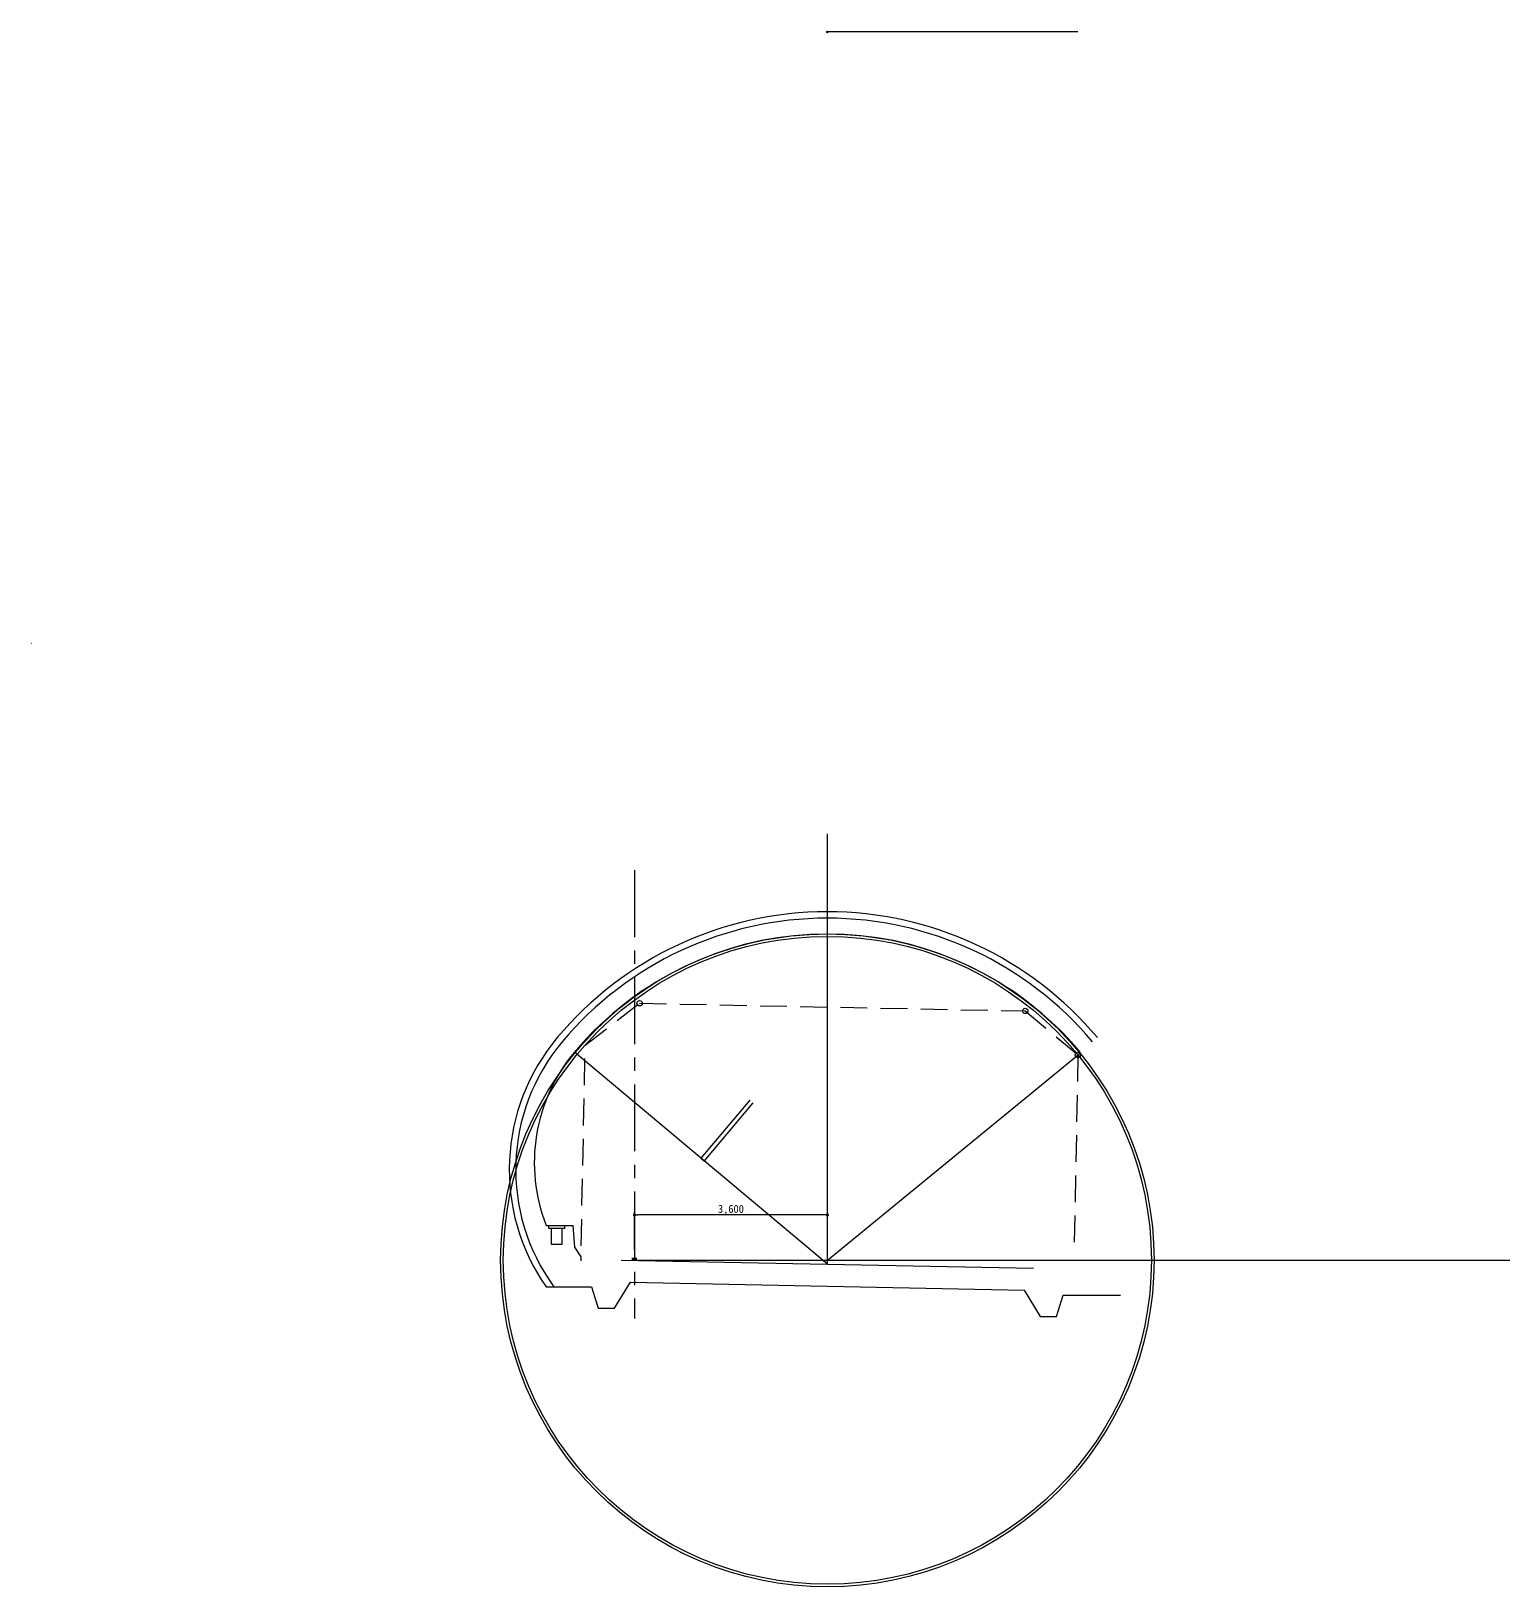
# Model space of a CAD drawing. Header units: millimetres. Extents: x -69382 to 174843, y -46375 to 101648.
# Drawn here: x 106963 to 134455, y -37942 to -8893 of the extents above; entities that cross this region are included whole.
import ezdxf

# ---------------------------------------------------------------- set-up
doc = ezdxf.new("R2010")
doc.units = ezdxf.units.MM
doc.header["$LTSCALE"] = 1000
doc.linetypes.add('A-CENTR01', pattern=[2, 1.25, -0.25, 0.25, -0.25])
doc.linetypes.add('A-DASHD01', pattern=[0.75, 0.5, -0.25])
for name, color, linetype in [('-길작업', 255, 'Continuous'), ('CS-CNTL', 1, 'A-CENTR01'), ('CS-CONC-MAJR', 4, 'Continuous'), ('CS-DIML', 1, 'Continuous'), ('CS-EXCV', 3, 'A-DIGLN01'), ('CS-HIDL', 2, 'A-DASHD01'), ('CS-SYMB', 3, 'Continuous'), ('DIM1', 1, 'Continuous')]:
    doc.layers.add(name, color=color, linetype=linetype)
doc.styles.get("Standard").update_dxf_attribs({"font": 'txt.shx', "bigfont": 'whgtxt.shx'})
doc.styles.add('WGTXT', font='DotumChe.ttf')
doc.linetypes.add('A-DIGLN01', pattern='A,0.9,-0.2,[19,kscals.shx,S=0.1,R=180,X=0,Y=0],0.9', length=2)
doc.dimstyles.get("Standard").update_dxf_attribs({"dimtxt": 0.18, "dimasz": 0.18, "dimexe": 0.18, "dimexo": 0.0625, "dimgap": 0.09, "dimtad": 0, "dimtih": 1, "dimtoh": 1, "dimdec": 4, "dimzin": 0, "dimdsep": 46, "dimtxsty": 'Standard', "dimcen": 0.09, "dimadec": 0, "dimazin": 0, "dimtfac": 1, "dimtdec": 4, "dimtofl": 0, "dimtmove": 0, "dimatfit": 3, "dimfxl": 1, "dimtolj": 1, "dimtzin": 0, "dimarcsym": 0})

# ---------------------------------------------------------------- blocks, each defined once
blk = doc.blocks.new('_Dot')
at = {"layer": 'DIM1'}
blk.add_line((0, 0), (-1, 0), dxfattribs=at)
at = {"layer": 'DIM1', "const_width": 0.5}
blk.add_lwpolyline([(-0.25, 0, 1), (0.25, 0, 1)], format="xyb", close=True, dxfattribs=at)
blk = doc.blocks.new('*D63')
at = {"layer": 'CS-DIML', "color": 1, "transparency": 16777216}
for p, q in [((118226, -31640), (118226, -30936)), ((121766, -30996), (118286, -30996)), ((121826, -31483), (121826, -30936))]:
    blk.add_line(p, q, dxfattribs=at)
at = {"layer": 'Defpoints', "color": 0, "transparency": 16777216}
for p in [(118226, -30996), (121826, -31658), (118226, -31815)]:
    blk.add_point(p, dxfattribs=at)
at = {"layer": 'CS-DIML', "color": 1, "transparency": 16777216, "xscale": 60, "yscale": 60, "zscale": 60, "rotation": 180}
blk.add_blockref('_Dot', (118226, -30996), dxfattribs=at)
at = {"layer": 'CS-DIML', "color": 1, "transparency": 16777216, "xscale": 60, "yscale": 60, "zscale": 60}
blk.add_blockref('_Dot', (121826, -30996), dxfattribs=at)
at = {"layer": 'CS-DIML', "color": 3, "transparency": 16777216, "insert": (120026, -30903), "char_height": 150, "attachment_point": 5, "style": 'WGTXT'}
blk.add_mtext('\\A1;3,600', dxfattribs=at)

msp = doc.modelspace()

# ---------------------------------------------------------------- linework, layer by layer
at = {"layer": '-길작업', "color": 6}
for p, q in [((126504.2279, -8909.0196), (121825.8834, -8909.0196)), ((121825.8834, -31915.5844), (121825.8834, -23880.4181)), ((121825.8834, -31843.5844), (126542.8954, -27976.6524)), ((119466.4665, -29935.7986), (119526.3844, -29986.0756)), ((118225.8834, -31843.5844), (138115.0528, -31843.5844))]:
    msp.add_line(p, q, dxfattribs=at)
at = {"layer": '-길작업', "color": 3}
msp.add_line((106962.7324, -20326.5679), (106966.7324, -20322.5679), dxfattribs=at)
msp.add_line((106962.7324, -20326.5679), (106966.7324, -20322.5679), dxfattribs=at)
msp.add_line((106962.7324, -20326.5679), (106966.7324, -20322.5679), dxfattribs=at)
msp.add_line((106962.7324, -20326.5679), (106966.7324, -20322.5679), dxfattribs=at)
at = {"layer": '-길작업', "color": 7}
for p, q in [((120376.2201, -28851.5964), (119466.4665, -29935.7986)), ((120436.138, -28901.8735), (119526.3844, -29986.0756))]:
    msp.add_line(p, q, dxfattribs=at)
at = {"layer": '-길작업', "color": 5}
msp.add_circle((121825.8834, -8909.0196), 16.2471, dxfattribs=at)
at = {"layer": '-길작업', "color": 6}
for centre, radius in [((121825.8834, -31843.5844), 6098.3614), ((121825.8834, -31843.5844), 6048.3614), ((118321.8642, -27044.5441), 50), ((125520.4246, -27188.5153), 50), ((126504.2279, -28008.3514), 50)]:
    msp.add_circle(centre, radius, dxfattribs=at)
for centre, radius, end in [((119721.8522, -30150.0926), 3713.3823, 216.11108523), ((119568.5978, -30021.4969), 3213.3229, 201.35443834)]:
    msp.add_arc(centre, radius, 140, end, dxfattribs=at)
at = {"layer": 'CS-CNTL'}
msp.add_line((118225.8834, -24558.4771), (118225.8834, -32931.169), dxfattribs=at)
at = {"layer": 'CS-CONC-MAJR'}
for p, q in [((116625.8834, -31251.5844), (116625.8834, -31191.5844)), ((116925.8834, -31251.5844), (116625.8834, -31251.5844)), ((116675.8834, -31551.5844), (116675.8834, -31251.5844)), ((116875.8834, -31551.5844), (116875.8834, -31251.5844)), ((116925.8834, -31251.5844), (116925.8834, -31191.5844)), ((116875.8834, -31551.5844), (116675.8834, -31551.5844)), ((117975.8834, -31838.5844), (125675.8834, -31992.5844))]:
    msp.add_line(p, q, dxfattribs=at)
msp.add_lwpolyline([(116575.8834, -31191.5844), (116625.8834, -31191.5844), (116925.8834, -31191.5844), (117075.8834, -31191.5844), (117105.8834, -31601.5844), (117225.8834, -31776.5844), (117225.8834, -31851.5844)], dxfattribs=at)
for radius in [6460, 6160]:
    msp.add_arc((121825.8834, -31915.5844), radius, 40, 140, dxfattribs=at)
at = {"layer": 'CS-DIML'}
msp.add_line((121825.8834, -31915.5844), (117107.0496, -27956.0127), dxfattribs=at)
at = {"layer": 'CS-EXCV'}
msp.add_lwpolyline([(116574.5798, -32338.5844), (117425.8834, -32338.5844), (117550.8834, -32738.5844), (117850.8834, -32738.5844), (118151.2832, -32252.0924), (125501.2832, -32399.0924), (125800.8834, -32892.5844), (126100.8834, -32892.5844), (126225.8834, -32492.5844), (127300.3187, -32492.5844)], dxfattribs=at)
for centre, radius, start, end in [((121825.8834, -31915.5844), 6580, 40, 140), ((119721.8522, -30150.0926), 3833.3823, 140, 214.81326101)]:
    msp.add_arc(centre, radius, start, end, dxfattribs=at)
at = {"layer": 'CS-HIDL'}
msp.add_lwpolyline([(117231.0823, -31573.6384), (117306.0673, -27824.3882), (118321.8642, -27044.5441), (125520.4246, -27188.5153), (126504.2279, -28008.3514), (126429.2429, -31757.6016)], dxfattribs=at)
at = {"layer": 'CS-SYMB'}
msp.add_solid([(118175.8834, -31792.5744), (118275.8834, -31794.5744), (118175.8834, -31842.5844), (118275.8834, -31844.5844)], dxfattribs=at)

# ---------------------------------------------------------------- dimensions: what is measured, and where the dimension line sits
at = {"layer": 'CS-DIML'}
dim = msp.add_linear_dim(base=(118225.8834, -30996.4468), p1=(121825.8834, -31657.7919), p2=(118225.8834, -31815.3665), angle=180, dimstyle='Standard', override={"dimscale": 50, "dimtxt": 3, "dimasz": 1.2, "dimexe": 1.2, "dimexo": 3.5, "dimtad": 1, "dimtih": 0, "dimtoh": 0, "dimdec": 0, "dimlunit": 6, "dimtxsty": 'WGTXT', "dimblk1": 'Dot', "dimblk2": 'Dot', "dimsah": 1, "dimclrd": 1, "dimclre": 1, "dimclrt": 3, "dimtix": 1, "dimtofl": 1, "dimtmove": 2, "dimlwd": 65535, "dimlwe": 65535}, dxfattribs=at)
dim.commit()
dim.dimension.update_dxf_attribs({"geometry": '*D63', "text_midpoint": (120025.8834, -30902.6659)})

doc.saveas('drawing.dxf')
